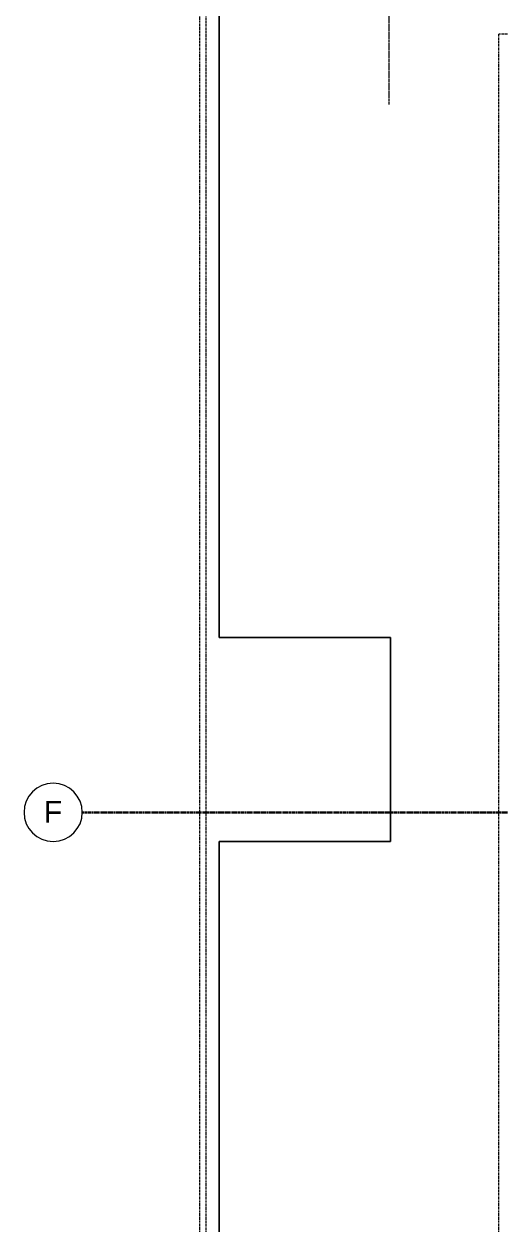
# Model space of a CAD drawing. Header units: inches. Extents: x -4058 to -1781, y 9814 to 12289.
# Drawn here: x -4057.8 to -3926.8, y 10054.2 to 10383.7 of the extents above; entities that cross this region are included whole.
import ezdxf

# ---------------------------------------------------------------- set-up
doc = ezdxf.new("R2010")
doc.units = ezdxf.units.IN
doc.header["$MEASUREMENT"] = 0
for name, pattern in [('Aligning Line 1_8_', [0.25, 0.125, -0.125]), ('Aligning Line 1_8__2_', [0.25, 0.125, -0.125]), ('Dash 3_32_', [0.1875, 0.09375, -0.09375]), ('Dash_2_', [0.25, 0.125, -0.125]), ('Grid Line 1_2_', [0.875, 0.5, -0.125, 0.125, -0.125]), ('Grid Line 1_2__2_', [0.875, 0.5, -0.125, 0.125, -0.125])]:
    doc.linetypes.add(name, pattern=pattern)
for name, color, linetype, lineweight in [('0-1', 7, 'Continuous', 5), ('0-3', 165, 'Continuous', 5), ('A-DETL-1', 90, 'Dash 3_32_', 9), ('C-TOPO', 7, 'Continuous', 9), ('G-ANNO-SYMB', 111, 'Aligning Line 1_8_', 9), ('G-ANNO-SYMB-2', 147, 'Aligning Line 1_8__2_', 9), ('G-ANNO-SYMB-4', 111, 'Dash_2_', 9), ('S-GRID-1', 1, 'Grid Line 1_2_', 9), ('S-GRID-2', 1, 'Grid Line 1_2__2_', 30), ('S-GRID-IDEN', 1, 'Continuous', 9), ('S-GRID-IDEN-1', 147, 'Continuous', 9)]:
    doc.layers.add(name, color=color, linetype=linetype, lineweight=lineweight)
doc.styles.add('Arial', font='arial.ttf', dxfattribs={"height": 6})

# ---------------------------------------------------------------- blocks, each defined once
blk = doc.blocks.new('Grid - Grid Head - Circle-50561-UNIT PLANS - 2ND FLOOR')
at = {"layer": 'S-GRID-IDEN-1'}
for start, end in [(360, 180), (180, 360)]:
    blk.add_arc((0, 0), 0.25, start, end, dxfattribs=at)
blk = doc.blocks.new('CTR - 1st Phase - Shell_rvt-1-UNIT PLANS - 2ND FLOOR')
at = {"layer": 'S-GRID-1'}
blk.add_line((-1781.27, 10167.19), (-4041.78, 10167.19), dxfattribs=at)
at = {"layer": '0-3', "xscale": 31.99999999999999, "yscale": 31.99999999999999, "zscale": 31.99999999999999, "rotation": 89.99999999999987}
blk.add_blockref('Grid - Grid Head - Circle-50561-UNIT PLANS - 2ND FLOOR', (-4049.78, 10167.19), dxfattribs=at)
at = {"layer": 'S-GRID-IDEN', "insert": (-4052.37, 10170.32), "char_height": 6, "width": 6.262, "attachment_point": 1, "style": 'Arial'}
blk.add_mtext('F', dxfattribs=at)
blk = doc.blocks.new('CTR  - Topography_rvt-1-UNIT PLANS - 2ND FLOOR')
at = {"layer": 'C-TOPO'}
for p, q in [((-4004.17, 10400.16), (-4004.17, 10316.77)), ((-4004.17, 10316.77), (-4004.17, 10400.16)), ((-4004.17, 10316.77), (-4004.17, 10292.43)), ((-4004.17, 10292.43), (-4004.17, 10316.77)), ((-4004.17, 10292.43), (-4004.17, 10272.02)), ((-4004.17, 10272.02), (-4004.17, 10292.43)), ((-4004.17, 10272.02), (-4004.17, 10215.19)), ((-4004.17, 10215.19), (-4004.17, 10272.02)), ((-4004.17, 10215.19), (-3980.39, 10215.19)), ((-3980.39, 10215.19), (-4004.17, 10215.19)), ((-3980.39, 10215.19), (-3957.17, 10215.19)), ((-3957.17, 10215.19), (-3980.39, 10215.19)), ((-3957.17, 10215.19), (-3957.17, 10159.19)), ((-3957.17, 10159.19), (-3957.17, 10215.19)), ((-3957.17, 10159.19), (-4004.23, 10159.19)), ((-4004.23, 10159.19), (-4004.23, 10028.36)), ((-4004.23, 10028.36), (-4004.23, 10159.19)), ((-4004.23, 10159.19), (-3957.17, 10159.19))]:
    blk.add_line(p, q, dxfattribs=at)
blk = doc.blocks.new('Grid - Grid Head - Circle-1738874-UNIT PLANS - 2ND FLOOR')
at = {"layer": 'S-GRID-IDEN-1'}
for start, end in [(360, 180), (180, 360)]:
    blk.add_arc((0, 0), 0.25, start, end, dxfattribs=at)
blk = doc.blocks.new('CTR - 1st Phase - Structure_rvt-1-UNIT PLANS - 2ND FLOOR')
at = {"layer": 'G-ANNO-SYMB-2'}
blk.add_line((-4007.78, 9846.27), (-4007.78, 12240.76), dxfattribs=at)
at = {"layer": 'S-GRID-2'}
blk.add_line((-1781.27, 10167.19), (-4041.78, 10167.19), dxfattribs=at)
at = {"layer": '0-3', "xscale": 31.99999999999999, "yscale": 31.99999999999999, "zscale": 31.99999999999999, "rotation": 89.99999999999987}
blk.add_blockref('Grid - Grid Head - Circle-1738874-UNIT PLANS - 2ND FLOOR', (-4049.78, 10167.19), dxfattribs=at)
at = {"layer": 'S-GRID-IDEN', "insert": (-4052.37, 10170.32), "char_height": 6, "width": 6.262, "attachment_point": 1, "style": 'Arial'}
blk.add_mtext('F', dxfattribs=at)

msp = doc.modelspace()

# ---------------------------------------------------------------- linework, layer by layer
at = {"layer": 'A-DETL-1'}
msp.add_line((-3957.5475, 10361.5394), (-3957.5475, 11737.2394), dxfattribs=at)
at = {"layer": 'G-ANNO-SYMB'}
msp.add_line((-4009.5295, 9846.2766), (-4009.5295, 12240.74859), dxfattribs=at)
at = {"layer": 'G-ANNO-SYMB-4'}
for p, q in [((-3927.40682, 10380.92078), (-3335.72374, 10380.92078)), ((-3927.40682, 9977.52729), (-3927.40682, 10380.92078))]:
    msp.add_line(p, q, dxfattribs=at)

# ---------------------------------------------------------------- block references
at = {"layer": '0-1'}
for name in ['CTR - 1st Phase - Shell_rvt-1-UNIT PLANS - 2ND FLOOR', 'CTR - 1st Phase - Structure_rvt-1-UNIT PLANS - 2ND FLOOR', 'CTR  - Topography_rvt-1-UNIT PLANS - 2ND FLOOR']:
    msp.add_blockref(name, (0, 0), dxfattribs=at)

doc.saveas('drawing.dxf')
